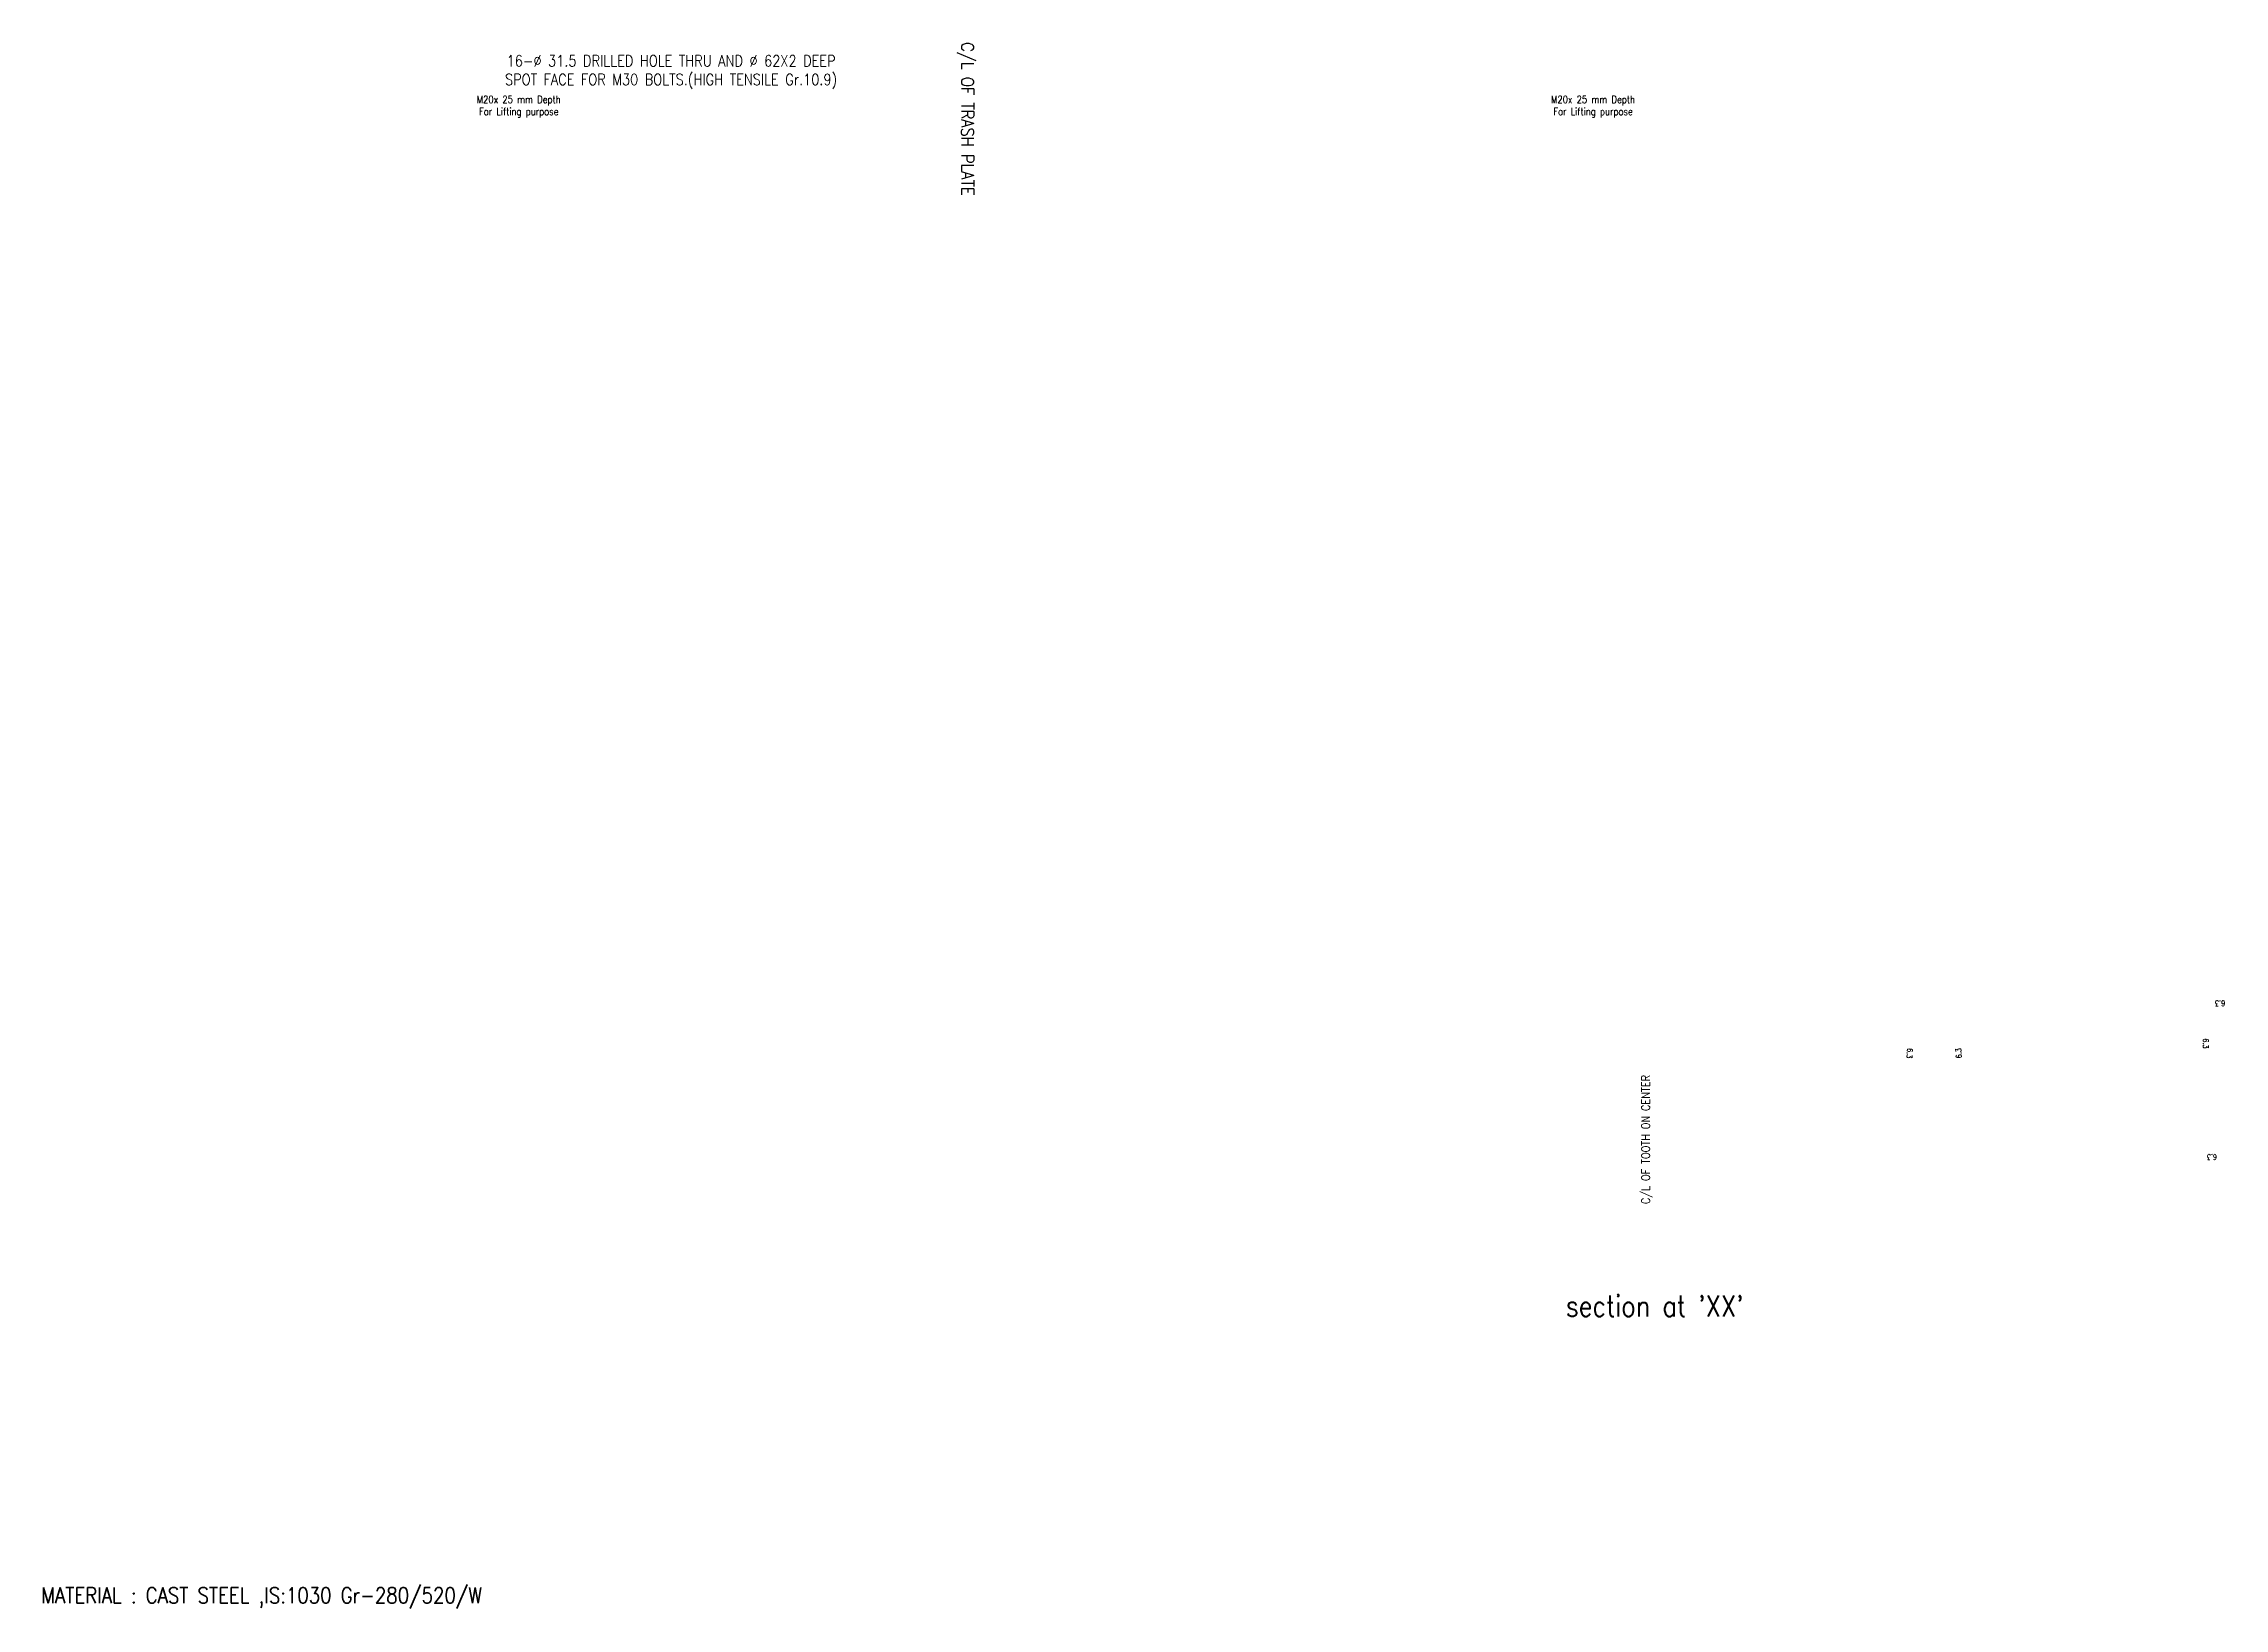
# Model space of a CAD drawing. Header units: millimetres. Extents: x 135002 to 160744, y 22203 to 27033.
# Drawn here: x 139733 to 140711, y 22486 to 23188 of the extents above; entities that cross this region are included whole.
import ezdxf

# ---------------------------------------------------------------- set-up
doc = ezdxf.new("R2010")
doc.units = ezdxf.units.MM
doc.header["$LTSCALE"] = 25
doc.layers.get('0').update_dxf_attribs({"linetype": 'CONTINUOUS'})
doc.layers.add('main', color=7, linetype='CONTINUOUS', lineweight=30)
doc.styles.get("Standard").update_dxf_attribs({"font": 'romans.shx', "width": 0.85, "bigfont": 'fls_ful.shx'})

msp = doc.modelspace()

# ---------------------------------------------------------------- texts
at = {"lineweight": -3, "attachment_point": 5}
for s, insert, char_height, rotation in [('C/L OF TRASH PLATE', (140146.786, 23153.859), 5.625, 270), ('C/L OF TRASH PLATE', (140146.786, 23153.859), 5.625, 270), ('C/L OF TOOTH ON CENTER', (140452.469, 22695.984), 3.75, 90)]:
    msp.add_mtext(s, dxfattribs=dict(at, insert=insert, char_height=char_height, rotation=rotation))
at = {"char_height": 3.25, "attachment_point": 5}
for insert in [(139946.393, 23159.382), (139946.393, 23159.382), (140428.229, 23159.382), (140428.229, 23159.382)]:
    msp.add_mtext('M20x 25 mm Depth \\PFor Lifting purpose', dxfattribs=dict(at, insert=insert))
at = {"color": 4, "attachment_point": 5}
for s, insert, char_height in [("\\A1;section at 'XX'", (140455.904, 22621.357), 9.36), ('\\A1;MATERIAL : CAST STEEL ,IS:1030 Gr-280/520/W', (139831.112, 22490.341), 7.02)]:
    msp.add_mtext(s, dxfattribs=dict(at, insert=insert, char_height=char_height))
at = {"layer": 'main', "insert": (140014.746, 23174.912), "char_height": 5, "attachment_point": 5}
msp.add_mtext('16-%%C 31.5 DRILLED HOLE THRU AND %%C 62X2 DEEP\\PSPOT FACE FOR M30 BOLTS.(HIGH TENSILE Gr.10.9)', dxfattribs=at)
at = {"layer": 'main', "char_height": 2.5, "attachment_point": 5}
for insert, rotation in [((140709.492, 22757.125), 180), ((140570.25, 22734.712), 266.499026), ((140592.2, 22734.712), 93.500974), ((140703.08, 22739.101), 270), ((140705.821, 22688.125), 180)]:
    msp.add_mtext('6.3', dxfattribs=dict(at, insert=insert, rotation=rotation))

doc.saveas('drawing.dxf')
